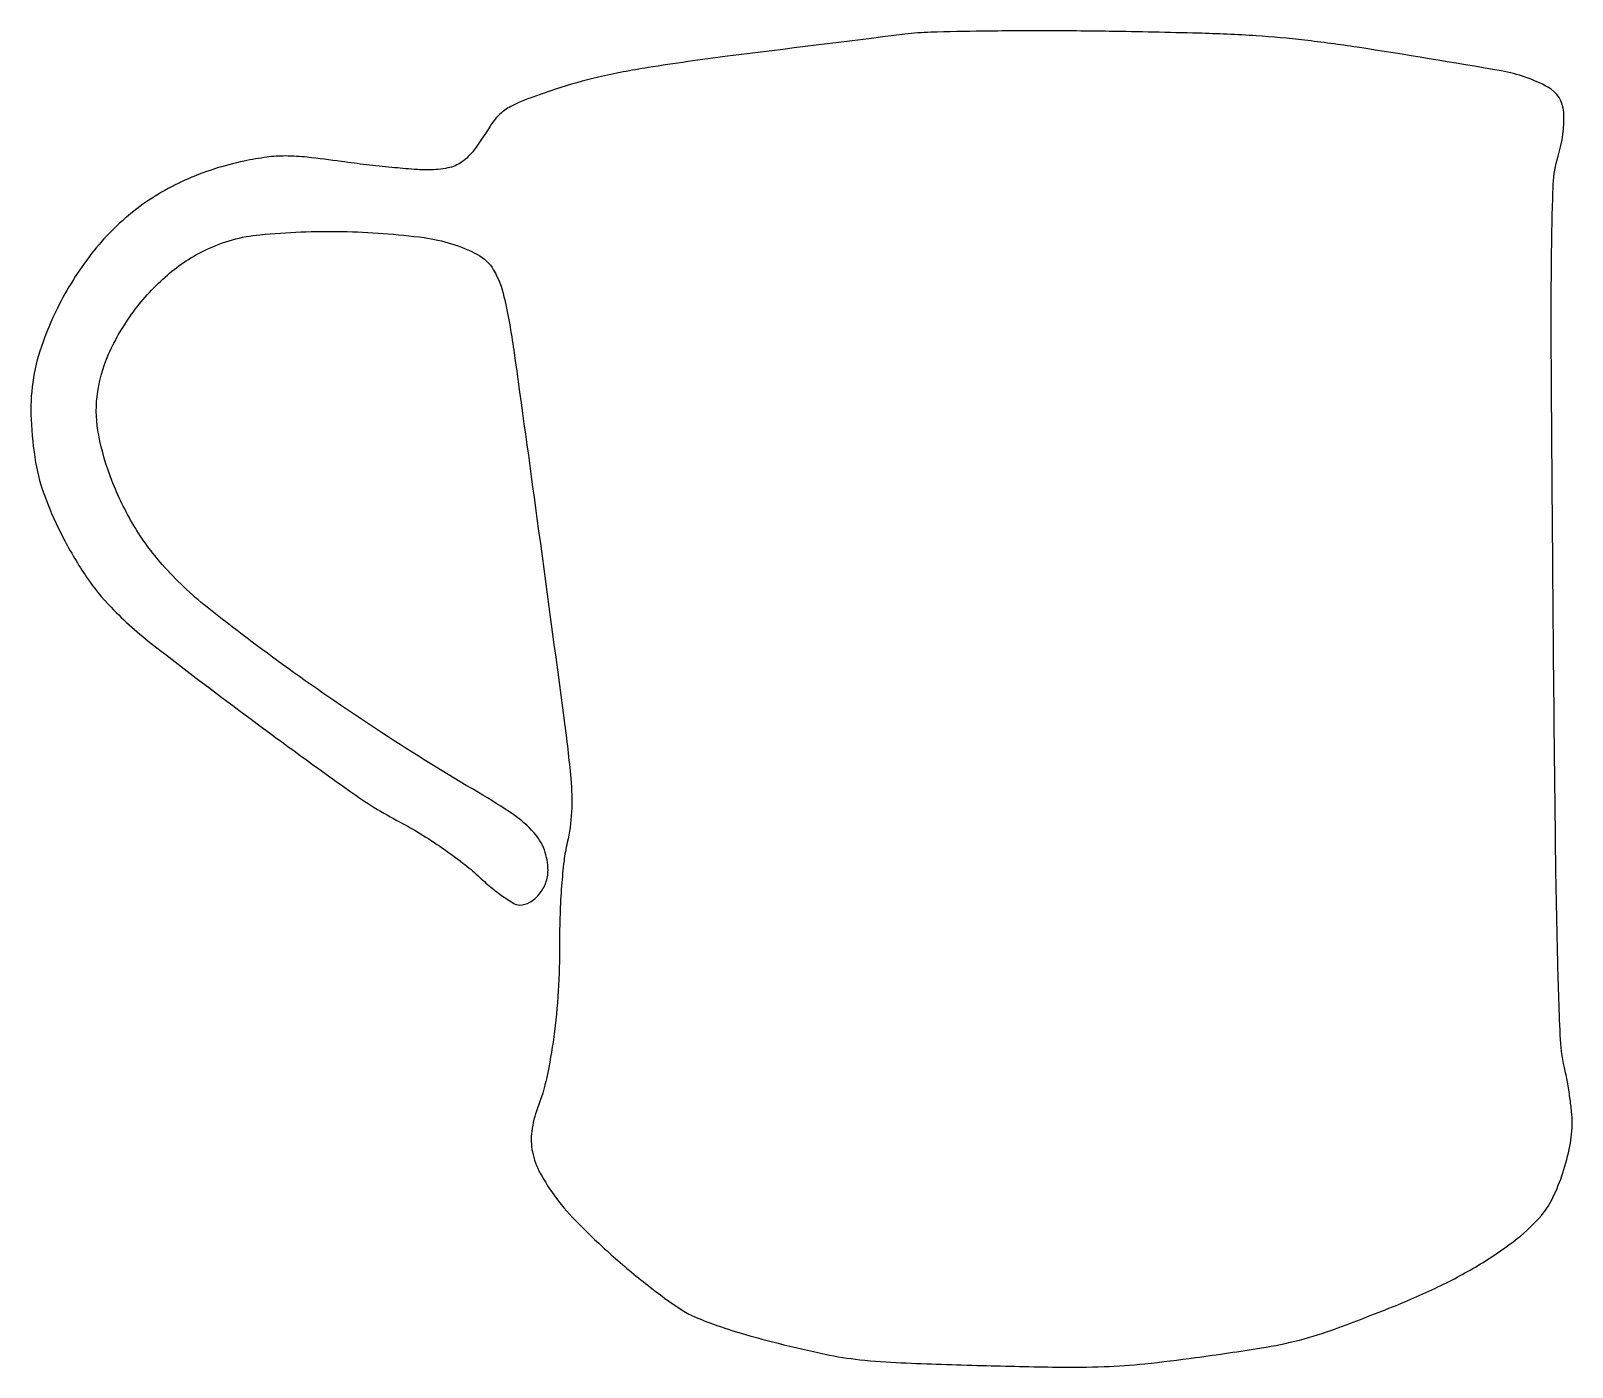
# Model space of a CAD drawing. Extents: x 0 to 283, y 0 to 246.
import ezdxf

# ---------------------------------------------------------------- set-up
doc = ezdxf.new("R2010")
doc.units = 0

msp = doc.modelspace()

# ---------------------------------------------------------------- linework, layer by layer
msp.add_lwpolyline([(160.5, 244.906917, 0.000898), (127.972688, 240.855938, 0.007611), (113.383083, 238.786239, 0.017034), (104.24666, 237.027148, 0.025019), (96.374361, 234.811933, 0.00774), (90.80583, 232.84334, 0.040085), (87.848376, 231.467555, 0.068511), (85.939723, 230.009495, 0.056715), (84.353151, 228, -0.019731), (81.417246, 223.657324, -0.080197), (79.149623, 221.428314, -0.105903), (76.635257, 220.348203, -0.048718), (73.070116, 220, -0.018649), (70.431366, 220.098457, -0.005223), (66.318248, 220.449065, -0.005261), (61.67133, 220.943512, -0.005514), (57.108208, 221.528734, 0.00686), (50.775217, 222.323619, 0.026653), (46.830297, 222.552081, 0.034579), (43.416791, 222.331344, 0.017966), (39.206815, 221.610261, 0.05367), (28.320142, 218.08934, 0.061859), (18.985583, 212.448187, 0.060992), (11.212984, 204.619523, 0.05002), (4.947552, 194.626315, 0.032427), (1.992841, 187.543682, 0.047626), (0.421596, 180.987257, 0.046818), (0.104524, 174.168398, 0.030008), (0.952344, 166.282534, 0.049708), (2.732163, 159.761201, 0.028497), (6.080618, 152.318083, 0.028343), (10.308996, 145.206117, 0.044284), (14.79357, 139.678328, 0.035624), (22.66653, 132.639936, 0.004704), (40.508558, 119.108319, 0.004798), (58.593363, 105.926298, 0.03402), (67.834352, 100.231943, -0.017606), (71.566949, 98.097546, -0.012327), (75.621721, 95.445003, -0.012456), (79.384848, 92.707763, -0.025219), (82.175763, 90.336867, 0.015582), (84.489566, 88.293244, 0.01995), (86.74805, 86.567705, 0.01822), (88.709634, 85.29348, 0.135737), (89.770775, 85, 0.13226), (91.669785, 85.511269, 0.089763), (93.384575, 86.970432, 0.08309), (94.584164, 89.061104, 0.089014), (95, 91.378401, 0.089098), (94.328284, 95.118017, 0.093791), (92.400966, 98.315203, 0.060641), (88.70297, 101.55951, 0.017281), (82.237403, 105.653272, -0.012154), (64.600121, 116.56889, -0.011594), (47.230016, 128.495604, -0.01136), (32.45592, 139.671067, -0.044702), (24.186528, 147.525433, -0.04646), (18.965436, 154.702353, -0.041501), (14.930079, 162.989925, -0.043594), (12.525093, 171.258843, -0.077282), (12.230184, 178.335964, -0.076222), (14.349715, 186.153446, -0.055374), (18.89434, 193.953686, -0.05454), (25.136016, 200.692038, -0.067606), (32.282421, 205.370734, -0.087274), (42.11575, 208.098045, -0.028585), (57.196046, 208.690889, -0.028613), (72.255507, 207.558229, -0.086457), (82.034811, 204.481999, -0.145103), (85.020986, 201.612679, -0.073964), (86.916828, 196.7175, -0.020636), (88.710382, 186.89325, -0.001144), (92.970096, 156, -0.00044), (97.96415, 118.91315, -0.009972), (99.178785, 108.212901, -0.035626), (99.312716, 102.088641, -0.044662), (98.528136, 96.465085, 0.026895), (97.937562, 93.107487, 0.011244), (97.488568, 88.533444, 0.010486), (97.204013, 83.306812, 0.009278), (97.122973, 77.854741, -0.016348), (96.871048, 69.170598, -0.017851), (96.050691, 60.774039, -0.019186), (94.763848, 53.342434, -0.03944), (93.083793, 47.6849, 0.058572), (92.008928, 43.484032, 0.084233), (92.141411, 39.654873, 0.074402), (93.573178, 35.746887, 0.036237), (96.45675, 31.26938, 0.03414), (100.589881, 26.488411, 0.015354), (106.613591, 20.774761, 0.015215), (113.305398, 15.162823, 0.021531), (119.612739, 10.618188, 0.047097), (122.166154, 9.265419, 0.014898), (126.202435, 7.731043, 0.013201), (131.276898, 6.121876, 0.008483), (137.239346, 4.512002, 0.009772), (145.880348, 2.514227, 0.024811), (152.23911, 1.500778, 0.017308), (159.849302, 0.937934, 0.002828), (174.626607, 0.44188, 0.003309), (188.487797, 0.146847, 0.012852), (197.074251, 0.241627, 0.016496), (204.538414, 0.762943, 0.008387), (213.88169, 1.884743, 0.005239), (225.970605, 3.671573, 0.023788), (232.939678, 5.119051, 0.025324), (239.540867, 7.182703, 0.006474), (249.996844, 11.197094, 0.018257), (258.913833, 15.13687, 0.024647), (266.643127, 19.377794, 0.027884), (272.916159, 23.732947, 0.052215), (277.359266, 28.015117, 0.063497), (279.462644, 31.27739, 0.031837), (281.295138, 35.836154, 0.031508), (282.577425, 40.744049, 0.048178), (283, 45.119448, 0.025544), (282.904196, 46.993505, 0.00937), (282.584311, 49.626604, 0.009261), (282.126694, 52.495925, 0.010968), (281.584889, 55.187947, -0.045041), (280.812055, 61.075292, -0.003982), (280.323845, 76.073851, -0.003328), (279.908992, 99.22429, -0.000709), (279.512518, 139.5, -0.000528), (279.18004, 184.615773, -0.004302), (279.227335, 205.258486, -0.007069), (279.530474, 217.365595, -0.06598), (280.416805, 222.5, 0.088589), (281.443922, 230.608853, 0.261458), (278.554507, 235.195224, 0.081216), (270.004186, 238.172409, 0.005071), (243.510254, 242.525436, 0.009534), (233.848686, 243.824328, 0.012665), (225.018655, 244.614437, 0.009375), (214.344949, 245.096839, 0.002782), (198.010254, 245.437489, 0.003362), (186.060336, 245.539816, 0.003995), (174.778735, 245.470401, 0.003608), (165.275395, 245.267384, 0.023387)], format="xyb", close=True)

doc.saveas('drawing.dxf')
